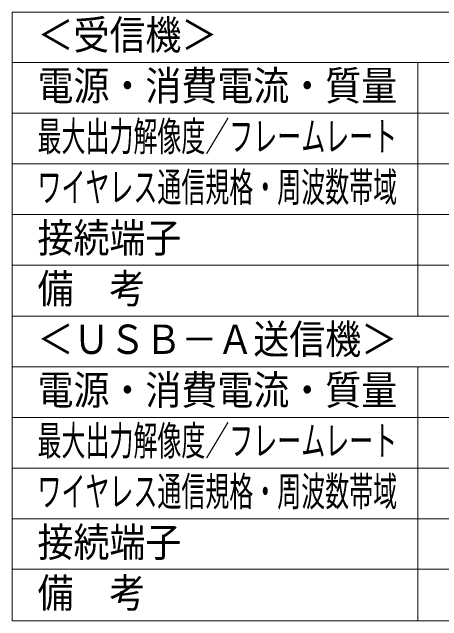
# Model space of a CAD drawing. Units: millimetres on the paper. Extents: x -63 to 63, y -57 to 57.
# Drawn here: x -62.5 to -20.2, y -56.5 to 3.5 of the extents above; entities that cross this region are included whole.
import ezdxf
from ezdxf.enums import TextEntityAlignment as Align

# ---------------------------------------------------------------- set-up
doc = ezdxf.new("R2010")
doc.units = ezdxf.units.MM
doc.layers.add('0-0_WAKU', color=4, linetype='Continuous', lineweight=9)
doc.layers.add('0-1_MOJI1', color=7, linetype='Continuous')
doc.styles.add('ＭＳ ゴシック', font='')
doc.styles.get('ＭＳ ゴシック').set_extended_font_data('MS Gothic')

msp = doc.modelspace()

# ---------------------------------------------------------------- linework, layer by layer
at = {"layer": '0-0_WAKU', "color": 3}
for p, q in [((-62.528, -56.501), (-62.528, 3.499)), ((-62.528, 3.499), (62.472, 3.499)), ((-22.528, -26.501), (-22.528, -1.501)), ((-22.528, -56.501), (-22.528, -31.501)), ((-62.528, -56.501), (62.472, -56.501))]:
    msp.add_line(p, q, dxfattribs=at)
at = {"layer": '0-0_WAKU'}
for p, q in [((-62.528, -1.456), (62.472, -1.456)), ((-62.528, -6.456), (62.472, -6.456)), ((-62.528, -11.456), (62.472, -11.456)), ((-62.528, -16.456), (62.472, -16.456)), ((-62.528, -21.456), (62.472, -21.456)), ((-62.528, -26.456), (62.472, -26.456)), ((-62.528, -31.456), (62.472, -31.456)), ((-62.528, -36.456), (62.472, -36.456)), ((-62.528, -41.456), (62.472, -41.456)), ((-62.528, -46.456), (62.472, -46.456)), ((-62.528, -51.411), (62.472, -51.411))]:
    msp.add_line(p, q, dxfattribs=at)

# ---------------------------------------------------------------- texts
at = {"layer": '0-1_MOJI1', "style": 'ＭＳ ゴシック'}
for s, width, p in [('＜受信機＞', 0.9, (-60.028, -1.056)), ('電源・消費電流・質量', 0.9, (-60.028, -6.056)), ('最大出力解像度／フレームレート', 0.6, (-60.028, -11.056)), ('ワイヤレス通信規格・周波数帯域', 0.6, (-60.028, -16.056)), ('接続端子', 0.9, (-60.028, -21.056)), ('備\u3000考', 0.9, (-60.028, -26.056)), ('＜ＵＳＢ－Ａ送信機＞', 0.9, (-60.028, -31.056)), ('電源・消費電流・質量', 0.9, (-60.028, -36.056)), ('最大出力解像度／フレームレート', 0.6, (-60.028, -41.056)), ('ワイヤレス通信規格・周波数帯域', 0.6, (-60.028, -46.056)), ('接続端子', 0.9, (-60.028, -51.056)), ('備\u3000考', 0.9, (-60.028, -56.056))]:
    msp.add_text(s, height=2.889, dxfattribs=dict(at, width=width)).set_placement(p, align=Align.BOTTOM_LEFT)

doc.saveas('drawing.dxf')
